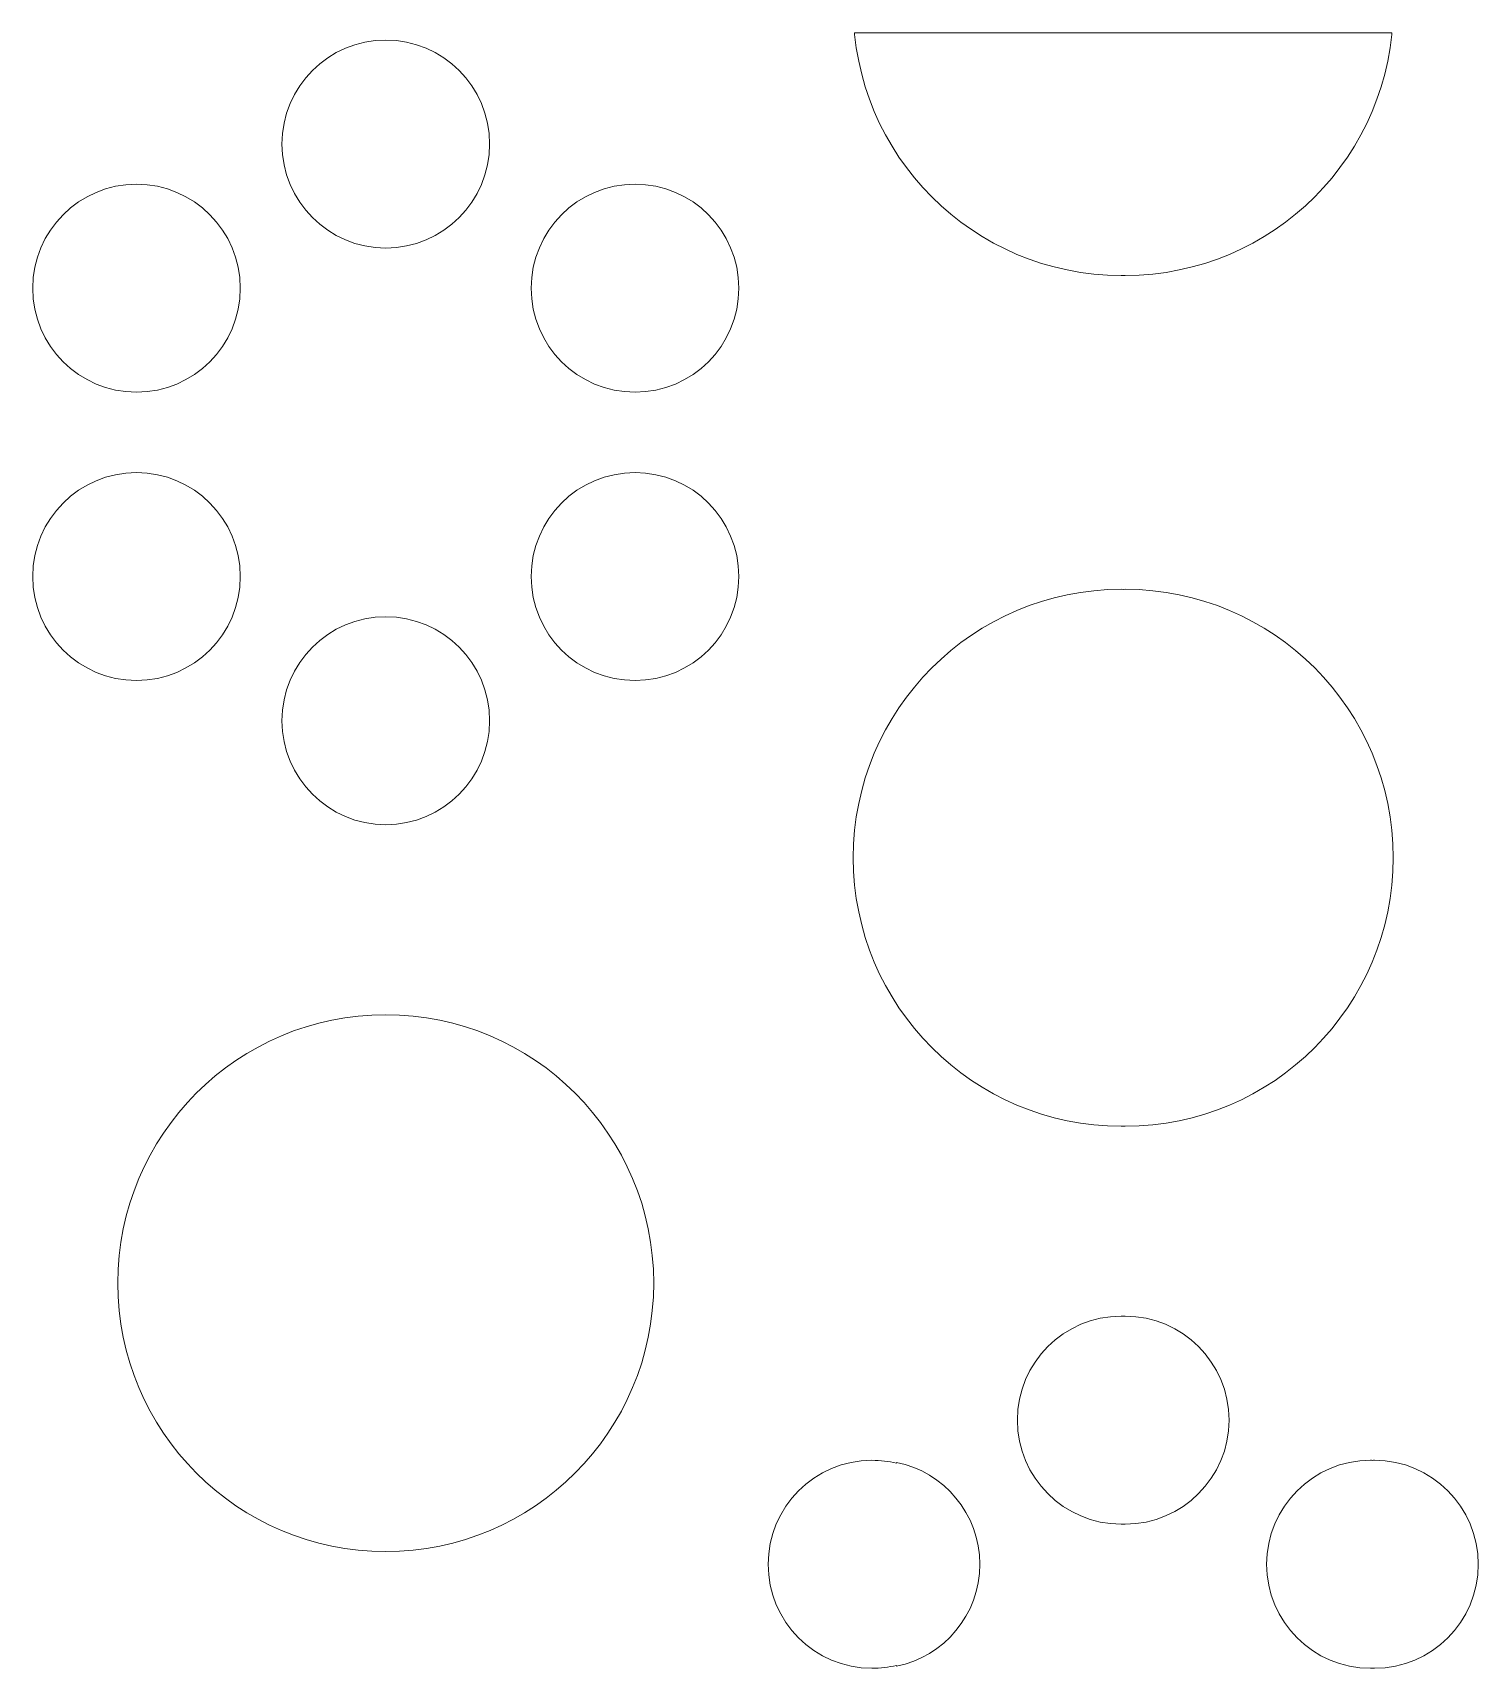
# Model space of a CAD drawing. Header units: millimetres. Extents: x -1200 to 1200, y -590 to 590.
# Drawn here: x -256.5 to -3.4, y 303.7 to 590 of the extents above; entities that cross this region are included whole.
import ezdxf

# ---------------------------------------------------------------- set-up
doc = ezdxf.new("R2010")
doc.units = ezdxf.units.MM
doc.header["$MEASUREMENT"] = 0
doc.layers.add('Layer 1', color=7, linetype='Continuous')

msp = doc.modelspace()

# ---------------------------------------------------------------- linework, layer by layer
at = {"layer": 'Layer 1', "color": 250, "lineweight": 20}
for points, knots in [([(-112.6389, 589.9734), (-112.6389, 589.9734), (-18.5465, 589.9734), (-18.5465, 589.9734), (-18.5465, 589.9734), (-18.5701, 589.6617), (-18.5701, 589.6617), (-18.5701, 589.6617), (-18.8666, 587.3118), (-18.8666, 587.3118), (-18.8666, 587.3118), (-19.2814, 584.9982), (-19.2814, 584.9982), (-19.2814, 584.9982), (-19.8047, 582.7281), (-19.8047, 582.7281), (-19.8047, 582.7281), (-20.4341, 580.5015), (-20.4341, 580.5015), (-20.4341, 580.5015), (-21.1746, 578.3232), (-21.1746, 578.3232), (-21.1746, 578.3232), (-22.0114, 576.1907), (-22.0114, 576.1907), (-22.0114, 576.1907), (-22.9518, 574.1113), (-22.9518, 574.1113), (-22.9518, 574.1113), (-23.9864, 572.0875), (-23.9864, 572.0875), (-23.9864, 572.0875), (-25.115, 570.1193), (-25.115, 570.1193), (-25.115, 570.1193), (-26.3353, 568.2139), (-26.3353, 568.2139), (-26.3353, 568.2139), (-27.6448, 566.3712), (-27.6448, 566.3712), (-27.6448, 566.3712), (-29.0387, 564.5961), (-29.0387, 564.5961), (-29.0387, 564.5961), (-30.5122, 562.8911), (-30.5122, 562.8911), (-30.5122, 562.8911), (-32.0678, 561.2561), (-32.0678, 561.2561), (-32.0678, 561.2561), (-33.6979, 559.6985), (-33.6979, 559.6985), (-33.6979, 559.6985), (-35.403, 558.2229), (-35.403, 558.2229), (-35.403, 558.2229), (-37.1756, 556.8271), (-37.1756, 556.8271), (-37.1756, 556.8271), (-39.0179, 555.5156), (-39.0179, 555.5156), (-39.0179, 555.5156), (-40.9207, 554.2936), (-40.9207, 554.2936), (-40.9207, 554.2936), (-42.8837, 553.1611), (-42.8837, 553.1611), (-42.8837, 553.1611), (-44.9045, 552.1226), (-44.9045, 552.1226), (-44.9045, 552.1226), (-46.9811, 551.1855), (-46.9811, 551.1855), (-46.9811, 551.1855), (-49.1105, 550.3426), (-49.1105, 550.3426), (-49.1105, 550.3426), (-51.2858, 549.606), (-51.2858, 549.606), (-51.2858, 549.606), (-53.5119, 548.9757), (-53.5119, 548.9757), (-53.5119, 548.9757), (-55.7762, 548.4493), (-55.7762, 548.4493), (-55.7762, 548.4493), (-58.089, 548.0364), (-58.089, 548.0364), (-58.089, 548.0364), (-60.4331, 547.737), (-60.4331, 547.737), (-60.4331, 547.737), (-62.8181, 547.5581), (-62.8181, 547.5581), (-62.8181, 547.5581), (-65.237, 547.4977), (-65.237, 547.4977), (-65.237, 547.4977), (-65.5925, 547.5066), (-65.5925, 547.5066), (-65.5925, 547.5066), (-65.9483, 547.4977), (-65.9483, 547.4977), (-65.9483, 547.4977), (-68.3673, 547.5581), (-68.3673, 547.5581), (-68.3673, 547.5581), (-70.7523, 547.737), (-70.7523, 547.737), (-70.7523, 547.737), (-73.0988, 548.0364), (-73.0988, 548.0364), (-73.0988, 548.0364), (-75.4067, 548.4493), (-75.4067, 548.4493), (-75.4067, 548.4493), (-77.676, 548.9757), (-77.676, 548.9757), (-77.676, 548.9757), (-79.8972, 549.606), (-79.8972, 549.606), (-79.8972, 549.606), (-82.0747, 550.3426), (-82.0747, 550.3426), (-82.0747, 550.3426), (-84.2042, 551.1855), (-84.2042, 551.1855), (-84.2042, 551.1855), (-86.2782, 552.1226), (-86.2782, 552.1226), (-86.2782, 552.1226), (-88.299, 553.1611), (-88.299, 553.1611), (-88.299, 553.1611), (-90.2645, 554.2936), (-90.2645, 554.2936), (-90.2645, 554.2936), (-92.1697, 555.5156), (-92.1697, 555.5156), (-92.1697, 555.5156), (-94.0073, 556.8271), (-94.0073, 556.8271), (-94.0073, 556.8271), (-95.7825, 558.2229), (-95.7825, 558.2229), (-95.7825, 558.2229), (-97.485, 559.6985), (-97.485, 559.6985), (-97.485, 559.6985), (-99.1152, 561.2561), (-99.1152, 561.2561), (-99.1152, 561.2561), (-100.6707, 562.8911), (-100.6707, 562.8911), (-100.6707, 562.8911), (-102.1467, 564.5961), (-102.1467, 564.5961), (-102.1467, 564.5961), (-103.538, 566.3712), (-103.538, 566.3712), (-103.538, 566.3712), (-104.8498, 568.2139), (-104.8498, 568.2139), (-104.8498, 568.2139), (-106.068, 570.1193), (-106.068, 570.1193), (-106.068, 570.1193), (-107.1989, 572.0875), (-107.1989, 572.0875), (-107.1989, 572.0875), (-108.2358, 574.1113), (-108.2358, 574.1113), (-108.2358, 574.1113), (-109.1716, 576.1907), (-109.1716, 576.1907), (-109.1716, 576.1907), (-110.0133, 578.3232), (-110.0133, 578.3232), (-110.0133, 578.3232), (-110.7488, 580.5015), (-110.7488, 580.5015), (-110.7488, 580.5015), (-111.3805, 582.7281), (-111.3805, 582.7281), (-111.3805, 582.7281), (-111.9039, 584.9982), (-111.9039, 584.9982), (-111.9039, 584.9982), (-112.3163, 587.3118), (-112.3163, 587.3118), (-112.3163, 587.3118), (-112.6153, 589.6617), (-112.6153, 589.6617), (-112.6153, 589.6617), (-112.6389, 589.9734), (-112.6389, 589.9734)], [0, 0, 0, 0, 0.01538462, 0.01538462, 0.01538462, 0.03076923, 0.03076923, 0.03076923, 0.04615385, 0.04615385, 0.04615385, 0.06153846, 0.06153846, 0.06153846, 0.07692308, 0.07692308, 0.07692308, 0.09230769, 0.09230769, 0.09230769, 0.10769231, 0.10769231, 0.10769231, 0.12307692, 0.12307692, 0.12307692, 0.13846154, 0.13846154, 0.13846154, 0.15384615, 0.15384615, 0.15384615, 0.16923077, 0.16923077, 0.16923077, 0.18461538, 0.18461538, 0.18461538, 0.2, 0.2, 0.2, 0.21538462, 0.21538462, 0.21538462, 0.23076923, 0.23076923, 0.23076923, 0.24615385, 0.24615385, 0.24615385, 0.26153846, 0.26153846, 0.26153846, 0.27692308, 0.27692308, 0.27692308, 0.29230769, 0.29230769, 0.29230769, 0.30769231, 0.30769231, 0.30769231, 0.32307692, 0.32307692, 0.32307692, 0.33846154, 0.33846154, 0.33846154, 0.35384615, 0.35384615, 0.35384615, 0.36923077, 0.36923077, 0.36923077, 0.38461538, 0.38461538, 0.38461538, 0.4, 0.4, 0.4, 0.41538462, 0.41538462, 0.41538462, 0.43076923, 0.43076923, 0.43076923, 0.44615385, 0.44615385, 0.44615385, 0.46153846, 0.46153846, 0.46153846, 0.47692308, 0.47692308, 0.47692308, 0.49230769, 0.49230769, 0.49230769, 0.50769231, 0.50769231, 0.50769231, 0.52307692, 0.52307692, 0.52307692, 0.53846154, 0.53846154, 0.53846154, 0.55384615, 0.55384615, 0.55384615, 0.56923077, 0.56923077, 0.56923077, 0.58461538, 0.58461538, 0.58461538, 0.6, 0.6, 0.6, 0.61538462, 0.61538462, 0.61538462, 0.63076923, 0.63076923, 0.63076923, 0.64615385, 0.64615385, 0.64615385, 0.66153846, 0.66153846, 0.66153846, 0.67692308, 0.67692308, 0.67692308, 0.69230769, 0.69230769, 0.69230769, 0.70769231, 0.70769231, 0.70769231, 0.72307692, 0.72307692, 0.72307692, 0.73846154, 0.73846154, 0.73846154, 0.75384615, 0.75384615, 0.75384615, 0.76923077, 0.76923077, 0.76923077, 0.78461538, 0.78461538, 0.78461538, 0.8, 0.8, 0.8, 0.81538462, 0.81538462, 0.81538462, 0.83076923, 0.83076923, 0.83076923, 0.84615385, 0.84615385, 0.84615385, 0.86153846, 0.86153846, 0.86153846, 0.87692308, 0.87692308, 0.87692308, 0.89230769, 0.89230769, 0.89230769, 0.90769231, 0.90769231, 0.90769231, 0.92307692, 0.92307692, 0.92307692, 0.93846154, 0.93846154, 0.93846154, 0.95384615, 0.95384615, 0.95384615, 0.96923077, 0.96923077, 0.96923077, 0.98461538, 0.98461538, 0.98461538, 1, 1, 1, 1]), ([(-212.8682, 570.4911), (-212.8682, 580.5401), (-204.7339, 588.6884), (-194.7017, 588.6884), (-184.6645, 588.6884), (-176.5255, 580.5401), (-176.5255, 570.4911), (-176.5255, 560.4447), (-184.6645, 552.2939), (-194.7017, 552.2939), (-204.7339, 552.2939), (-212.8682, 560.4447), (-212.8682, 570.4911)], [0, 0, 0, 0, 0.25, 0.25, 0.25, 0.5, 0.5, 0.5, 0.75, 0.75, 0.75, 1, 1, 1, 1]), ([(-256.5087, 545.2591), (-256.5087, 555.3104), (-248.3695, 563.4609), (-238.3374, 563.4609), (-228.3025, 563.4609), (-220.1658, 555.3104), (-220.1658, 545.2591), (-220.1658, 535.2125), (-228.3025, 527.0668), (-238.3374, 527.0668), (-248.3695, 527.0668), (-256.5087, 535.2125), (-256.5087, 545.2591)], [0, 0, 0, 0, 0.25, 0.25, 0.25, 0.5, 0.5, 0.5, 0.75, 0.75, 0.75, 1, 1, 1, 1]), ([(-169.2325, 545.2591), (-169.2325, 555.3104), (-161.0959, 563.4609), (-151.0613, 563.4609), (-141.0265, 563.4609), (-132.8922, 555.3104), (-132.8922, 545.2591), (-132.8922, 535.2125), (-141.0265, 527.0668), (-151.0613, 527.0668), (-161.0959, 527.0668), (-169.2325, 535.2125), (-169.2325, 545.2591)], [0, 0, 0, 0, 0.25, 0.25, 0.25, 0.5, 0.5, 0.5, 0.75, 0.75, 0.75, 1, 1, 1, 1]), ([(-256.5087, 494.802), (-256.5087, 504.8509), (-248.3695, 512.9991), (-238.3374, 512.9991), (-228.3025, 512.9991), (-220.1658, 504.8509), (-220.1658, 494.802), (-220.1658, 484.7555), (-228.3025, 476.6048), (-238.3374, 476.6048), (-248.3695, 476.6048), (-256.5087, 484.7555), (-256.5087, 494.802)], [0, 0, 0, 0, 0.25, 0.25, 0.25, 0.5, 0.5, 0.5, 0.75, 0.75, 0.75, 1, 1, 1, 1]), ([(-169.2325, 494.802), (-169.2325, 504.8509), (-161.0959, 512.9991), (-151.0613, 512.9991), (-141.0265, 512.9991), (-132.8922, 504.8509), (-132.8922, 494.802), (-132.8922, 484.7555), (-141.0265, 476.6048), (-151.0613, 476.6048), (-161.0959, 476.6048), (-169.2325, 484.7555), (-169.2325, 494.802)], [0, 0, 0, 0, 0.25, 0.25, 0.25, 0.5, 0.5, 0.5, 0.75, 0.75, 0.75, 1, 1, 1, 1]), ([(-112.8588, 445.5935), (-112.8588, 445.5935), (-112.7964, 448.0158), (-112.7964, 448.0158), (-112.7964, 448.0158), (-112.6153, 450.4018), (-112.6153, 450.4018), (-112.6153, 450.4018), (-112.3163, 452.7516), (-112.3163, 452.7516), (-112.3163, 452.7516), (-111.9039, 455.0652), (-111.9039, 455.0652), (-111.9039, 455.0652), (-111.3805, 457.3351), (-111.3805, 457.3351), (-111.3805, 457.3351), (-110.7488, 459.5595), (-110.7488, 459.5595), (-110.7488, 459.5595), (-110.0133, 461.7427), (-110.0133, 461.7427), (-110.0133, 461.7427), (-109.1716, 463.8729), (-109.1716, 463.8729), (-109.1716, 463.8729), (-108.2358, 465.9497), (-108.2358, 465.9497), (-108.2358, 465.9497), (-107.1989, 467.9783), (-107.1989, 467.9783), (-107.1989, 467.9783), (-106.068, 469.9441), (-106.068, 469.9441), (-106.068, 469.9441), (-104.8498, 471.8495), (-104.8498, 471.8495), (-104.8498, 471.8495), (-103.538, 473.6923), (-103.538, 473.6923), (-103.538, 473.6923), (-102.1467, 475.4698), (-102.1467, 475.4698), (-102.1467, 475.4698), (-100.6707, 477.1746), (-100.6707, 477.1746), (-100.6707, 477.1746), (-99.1152, 478.8097), (-99.1152, 478.8097), (-99.1152, 478.8097), (-97.485, 480.3625), (-97.485, 480.3625), (-97.485, 480.3625), (-95.7825, 481.8406), (-95.7825, 481.8406), (-95.7825, 481.8406), (-94.0073, 483.2388), (-94.0073, 483.2388), (-94.0073, 483.2388), (-92.1697, 484.5477), (-92.1697, 484.5477), (-92.1697, 484.5477), (-90.2645, 485.7722), (-90.2645, 485.7722), (-90.2645, 485.7722), (-88.299, 486.9023), (-88.299, 486.9023), (-88.299, 486.9023), (-86.2782, 487.9384), (-86.2782, 487.9384), (-86.2782, 487.9384), (-84.2042, 488.8803), (-84.2042, 488.8803), (-84.2042, 488.8803), (-82.0747, 489.7184), (-82.0747, 489.7184), (-82.0747, 489.7184), (-79.8972, 490.4573), (-79.8972, 490.4573), (-79.8972, 490.4573), (-77.676, 491.0901), (-77.676, 491.0901), (-77.676, 491.0901), (-75.4067, 491.6117), (-75.4067, 491.6117), (-75.4067, 491.6117), (-73.0988, 492.0271), (-73.0988, 492.0271), (-73.0988, 492.0271), (-70.7523, 492.3241), (-70.7523, 492.3241), (-70.7523, 492.3241), (-68.3673, 492.5077), (-68.3673, 492.5077), (-68.3673, 492.5077), (-65.9483, 492.5681), (-65.9483, 492.5681), (-65.9483, 492.5681), (-65.5925, 492.5592), (-65.5925, 492.5592), (-65.5925, 492.5592), (-65.237, 492.5681), (-65.237, 492.5681), (-65.237, 492.5681), (-62.8181, 492.5077), (-62.8181, 492.5077), (-62.8181, 492.5077), (-60.4331, 492.3241), (-60.4331, 492.3241), (-60.4331, 492.3241), (-58.089, 492.0271), (-58.089, 492.0271), (-58.089, 492.0271), (-55.7787, 491.6117), (-55.7787, 491.6117), (-55.7787, 491.6117), (-53.5119, 491.0901), (-53.5119, 491.0901), (-53.5119, 491.0901), (-51.2858, 490.4573), (-51.2858, 490.4573), (-51.2858, 490.4573), (-49.1105, 489.7184), (-49.1105, 489.7184), (-49.1105, 489.7184), (-46.9811, 488.8803), (-46.9811, 488.8803), (-46.9811, 488.8803), (-44.9045, 487.9384), (-44.9045, 487.9384), (-44.9045, 487.9384), (-42.8837, 486.9023), (-42.8837, 486.9023), (-42.8837, 486.9023), (-40.9207, 485.7722), (-40.9207, 485.7722), (-40.9207, 485.7722), (-39.0179, 484.5477), (-39.0179, 484.5477), (-39.0179, 484.5477), (-37.1756, 483.2388), (-37.1756, 483.2388), (-37.1756, 483.2388), (-35.403, 481.8406), (-35.403, 481.8406), (-35.403, 481.8406), (-33.6979, 480.3625), (-33.6979, 480.3625), (-33.6979, 480.3625), (-32.0678, 478.8097), (-32.0678, 478.8097), (-32.0678, 478.8097), (-30.5122, 477.1746), (-30.5122, 477.1746), (-30.5122, 477.1746), (-29.0387, 475.4698), (-29.0387, 475.4698), (-29.0387, 475.4698), (-27.6448, 473.6923), (-27.6448, 473.6923), (-27.6448, 473.6923), (-26.3353, 471.8495), (-26.3353, 471.8495), (-26.3353, 471.8495), (-25.115, 469.9416), (-25.115, 469.9416), (-25.115, 469.9416), (-23.9864, 467.9783), (-23.9864, 467.9783), (-23.9864, 467.9783), (-22.9518, 465.9546), (-22.9518, 465.9546), (-22.9518, 465.9546), (-22.0114, 463.8729), (-22.0114, 463.8729), (-22.0114, 463.8729), (-21.1746, 461.7427), (-21.1746, 461.7427), (-21.1746, 461.7427), (-20.4341, 459.5595), (-20.4341, 459.5595), (-20.4341, 459.5595), (-19.8047, 457.3351), (-19.8047, 457.3351), (-19.8047, 457.3351), (-19.2814, 455.0652), (-19.2814, 455.0652), (-19.2814, 455.0652), (-18.8666, 452.7516), (-18.8666, 452.7516), (-18.8666, 452.7516), (-18.5701, 450.4018), (-18.5701, 450.4018), (-18.5701, 450.4018), (-18.3891, 448.0158), (-18.3891, 448.0158), (-18.3891, 448.0158), (-18.3289, 445.5935), (-18.3289, 445.5935), (-18.3289, 445.5935), (-18.3891, 443.1664), (-18.3891, 443.1664), (-18.3891, 443.1664), (-18.5701, 440.7828), (-18.5701, 440.7828), (-18.5701, 440.7828), (-18.8666, 438.4305), (-18.8666, 438.4305), (-18.8666, 438.4305), (-19.2814, 436.1168), (-19.2814, 436.1168), (-19.2814, 436.1168), (-19.8047, 433.8491), (-19.8047, 433.8491), (-19.8047, 433.8491), (-20.4341, 431.6224), (-20.4341, 431.6224), (-20.4341, 431.6224), (-21.1746, 429.4443), (-21.1746, 429.4443), (-21.1746, 429.4443), (-22.0114, 427.3117), (-22.0114, 427.3117), (-22.0114, 427.3117), (-22.9518, 425.2324), (-22.9518, 425.2324), (-22.9518, 425.2324), (-23.9864, 423.2062), (-23.9864, 423.2062), (-23.9864, 423.2062), (-25.115, 421.2404), (-25.115, 421.2404), (-25.115, 421.2404), (-26.3353, 419.3324), (-26.3353, 419.3324), (-26.3353, 419.3324), (-27.6448, 417.4898), (-27.6448, 417.4898), (-27.6448, 417.4898), (-29.0387, 415.7171), (-29.0387, 415.7171), (-29.0387, 415.7171), (-30.5122, 414.0122), (-30.5122, 414.0122), (-30.5122, 414.0122), (-32.0678, 412.3748), (-32.0678, 412.3748), (-32.0678, 412.3748), (-33.6979, 410.8197), (-33.6979, 410.8197), (-33.6979, 410.8197), (-35.403, 409.3439), (-35.403, 409.3439), (-35.403, 409.3439), (-37.1756, 407.9457), (-37.1756, 407.9457), (-37.1756, 407.9457), (-39.0179, 406.6368), (-39.0179, 406.6368), (-39.0179, 406.6368), (-40.9207, 405.4148), (-40.9207, 405.4148), (-40.9207, 405.4148), (-42.8837, 404.2844), (-42.8837, 404.2844), (-42.8837, 404.2844), (-44.9045, 403.2435), (-44.9045, 403.2435), (-44.9045, 403.2435), (-46.9811, 402.3066), (-46.9811, 402.3066), (-46.9811, 402.3066), (-49.1105, 401.4638), (-49.1105, 401.4638), (-49.1105, 401.4638), (-51.2858, 400.7246), (-51.2858, 400.7246), (-51.2858, 400.7246), (-53.5119, 400.0943), (-53.5119, 400.0943), (-53.5119, 400.0943), (-55.7762, 399.5704), (-55.7762, 399.5704), (-55.7762, 399.5704), (-58.089, 399.1573), (-58.089, 399.1573), (-58.089, 399.1573), (-60.4331, 398.8581), (-60.4331, 398.8581), (-60.4331, 398.8581), (-62.8181, 398.6766), (-62.8181, 398.6766), (-62.8181, 398.6766), (-65.237, 398.6163), (-65.237, 398.6163), (-65.237, 398.6163), (-65.5925, 398.6253), (-65.5925, 398.6253), (-65.5925, 398.6253), (-65.9483, 398.6163), (-65.9483, 398.6163), (-65.9483, 398.6163), (-68.3673, 398.6766), (-68.3673, 398.6766), (-68.3673, 398.6766), (-70.7523, 398.8581), (-70.7523, 398.8581), (-70.7523, 398.8581), (-73.0988, 399.1573), (-73.0988, 399.1573), (-73.0988, 399.1573), (-75.4067, 399.5704), (-75.4067, 399.5704), (-75.4067, 399.5704), (-77.676, 400.0943), (-77.676, 400.0943), (-77.676, 400.0943), (-79.8972, 400.7246), (-79.8972, 400.7246), (-79.8972, 400.7246), (-82.0747, 401.4638), (-82.0747, 401.4638), (-82.0747, 401.4638), (-84.2042, 402.3066), (-84.2042, 402.3066), (-84.2042, 402.3066), (-86.2782, 403.2435), (-86.2782, 403.2435), (-86.2782, 403.2435), (-88.299, 404.2844), (-88.299, 404.2844), (-88.299, 404.2844), (-90.2645, 405.4148), (-90.2645, 405.4148), (-90.2645, 405.4148), (-92.1697, 406.6368), (-92.1697, 406.6368), (-92.1697, 406.6368), (-94.0073, 407.9457), (-94.0073, 407.9457), (-94.0073, 407.9457), (-95.7825, 409.3439), (-95.7825, 409.3439), (-95.7825, 409.3439), (-97.485, 410.8197), (-97.485, 410.8197), (-97.485, 410.8197), (-99.1152, 412.3748), (-99.1152, 412.3748), (-99.1152, 412.3748), (-100.6707, 414.0122), (-100.6707, 414.0122), (-100.6707, 414.0122), (-102.1467, 415.7171), (-102.1467, 415.7171), (-102.1467, 415.7171), (-103.538, 417.4898), (-103.538, 417.4898), (-103.538, 417.4898), (-104.8498, 419.3324), (-104.8498, 419.3324), (-104.8498, 419.3324), (-106.068, 421.2404), (-106.068, 421.2404), (-106.068, 421.2404), (-107.1989, 423.2062), (-107.1989, 423.2062), (-107.1989, 423.2062), (-108.2358, 425.2324), (-108.2358, 425.2324), (-108.2358, 425.2324), (-109.1716, 427.3117), (-109.1716, 427.3117), (-109.1716, 427.3117), (-110.0133, 429.4443), (-110.0133, 429.4443), (-110.0133, 429.4443), (-110.7488, 431.6224), (-110.7488, 431.6224), (-110.7488, 431.6224), (-111.3805, 433.8491), (-111.3805, 433.8491), (-111.3805, 433.8491), (-111.9039, 436.1168), (-111.9039, 436.1168), (-111.9039, 436.1168), (-112.3163, 438.4305), (-112.3163, 438.4305), (-112.3163, 438.4305), (-112.6153, 440.7828), (-112.6153, 440.7828), (-112.6153, 440.7828), (-112.7964, 443.1664), (-112.7964, 443.1664), (-112.7964, 443.1664), (-112.8588, 445.5935), (-112.8588, 445.5935)], [0, 0, 0, 0, 0.00757576, 0.00757576, 0.00757576, 0.01515152, 0.01515152, 0.01515152, 0.02272727, 0.02272727, 0.02272727, 0.03030303, 0.03030303, 0.03030303, 0.03787879, 0.03787879, 0.03787879, 0.04545455, 0.04545455, 0.04545455, 0.0530303, 0.0530303, 0.0530303, 0.06060606, 0.06060606, 0.06060606, 0.06818182, 0.06818182, 0.06818182, 0.07575758, 0.07575758, 0.07575758, 0.08333333, 0.08333333, 0.08333333, 0.09090909, 0.09090909, 0.09090909, 0.09848485, 0.09848485, 0.09848485, 0.10606061, 0.10606061, 0.10606061, 0.11363636, 0.11363636, 0.11363636, 0.12121212, 0.12121212, 0.12121212, 0.12878788, 0.12878788, 0.12878788, 0.13636364, 0.13636364, 0.13636364, 0.14393939, 0.14393939, 0.14393939, 0.15151515, 0.15151515, 0.15151515, 0.15909091, 0.15909091, 0.15909091, 0.16666667, 0.16666667, 0.16666667, 0.17424242, 0.17424242, 0.17424242, 0.18181818, 0.18181818, 0.18181818, 0.18939394, 0.18939394, 0.18939394, 0.1969697, 0.1969697, 0.1969697, 0.20454545, 0.20454545, 0.20454545, 0.21212121, 0.21212121, 0.21212121, 0.21969697, 0.21969697, 0.21969697, 0.22727273, 0.22727273, 0.22727273, 0.23484848, 0.23484848, 0.23484848, 0.24242424, 0.24242424, 0.24242424, 0.25, 0.25, 0.25, 0.25757576, 0.25757576, 0.25757576, 0.26515152, 0.26515152, 0.26515152, 0.27272727, 0.27272727, 0.27272727, 0.28030303, 0.28030303, 0.28030303, 0.28787879, 0.28787879, 0.28787879, 0.29545455, 0.29545455, 0.29545455, 0.3030303, 0.3030303, 0.3030303, 0.31060606, 0.31060606, 0.31060606, 0.31818182, 0.31818182, 0.31818182, 0.32575758, 0.32575758, 0.32575758, 0.33333333, 0.33333333, 0.33333333, 0.34090909, 0.34090909, 0.34090909, 0.34848485, 0.34848485, 0.34848485, 0.35606061, 0.35606061, 0.35606061, 0.36363636, 0.36363636, 0.36363636, 0.37121212, 0.37121212, 0.37121212, 0.37878788, 0.37878788, 0.37878788, 0.38636364, 0.38636364, 0.38636364, 0.39393939, 0.39393939, 0.39393939, 0.40151515, 0.40151515, 0.40151515, 0.40909091, 0.40909091, 0.40909091, 0.41666667, 0.41666667, 0.41666667, 0.42424242, 0.42424242, 0.42424242, 0.43181818, 0.43181818, 0.43181818, 0.43939394, 0.43939394, 0.43939394, 0.4469697, 0.4469697, 0.4469697, 0.45454545, 0.45454545, 0.45454545, 0.46212121, 0.46212121, 0.46212121, 0.46969697, 0.46969697, 0.46969697, 0.47727273, 0.47727273, 0.47727273, 0.48484848, 0.48484848, 0.48484848, 0.49242424, 0.49242424, 0.49242424, 0.5, 0.5, 0.5, 0.50757576, 0.50757576, 0.50757576, 0.51515152, 0.51515152, 0.51515152, 0.52272727, 0.52272727, 0.52272727, 0.53030303, 0.53030303, 0.53030303, 0.53787879, 0.53787879, 0.53787879, 0.54545455, 0.54545455, 0.54545455, 0.5530303, 0.5530303, 0.5530303, 0.56060606, 0.56060606, 0.56060606, 0.56818182, 0.56818182, 0.56818182, 0.57575758, 0.57575758, 0.57575758, 0.58333333, 0.58333333, 0.58333333, 0.59090909, 0.59090909, 0.59090909, 0.59848485, 0.59848485, 0.59848485, 0.60606061, 0.60606061, 0.60606061, 0.61363636, 0.61363636, 0.61363636, 0.62121212, 0.62121212, 0.62121212, 0.62878788, 0.62878788, 0.62878788, 0.63636364, 0.63636364, 0.63636364, 0.64393939, 0.64393939, 0.64393939, 0.65151515, 0.65151515, 0.65151515, 0.65909091, 0.65909091, 0.65909091, 0.66666667, 0.66666667, 0.66666667, 0.67424242, 0.67424242, 0.67424242, 0.68181818, 0.68181818, 0.68181818, 0.68939394, 0.68939394, 0.68939394, 0.6969697, 0.6969697, 0.6969697, 0.70454545, 0.70454545, 0.70454545, 0.71212121, 0.71212121, 0.71212121, 0.71969697, 0.71969697, 0.71969697, 0.72727273, 0.72727273, 0.72727273, 0.73484848, 0.73484848, 0.73484848, 0.74242424, 0.74242424, 0.74242424, 0.75, 0.75, 0.75, 0.75757576, 0.75757576, 0.75757576, 0.76515152, 0.76515152, 0.76515152, 0.77272727, 0.77272727, 0.77272727, 0.78030303, 0.78030303, 0.78030303, 0.78787879, 0.78787879, 0.78787879, 0.79545455, 0.79545455, 0.79545455, 0.8030303, 0.8030303, 0.8030303, 0.81060606, 0.81060606, 0.81060606, 0.81818182, 0.81818182, 0.81818182, 0.82575758, 0.82575758, 0.82575758, 0.83333333, 0.83333333, 0.83333333, 0.84090909, 0.84090909, 0.84090909, 0.84848485, 0.84848485, 0.84848485, 0.85606061, 0.85606061, 0.85606061, 0.86363636, 0.86363636, 0.86363636, 0.87121212, 0.87121212, 0.87121212, 0.87878788, 0.87878788, 0.87878788, 0.88636364, 0.88636364, 0.88636364, 0.89393939, 0.89393939, 0.89393939, 0.90151515, 0.90151515, 0.90151515, 0.90909091, 0.90909091, 0.90909091, 0.91666667, 0.91666667, 0.91666667, 0.92424242, 0.92424242, 0.92424242, 0.93181818, 0.93181818, 0.93181818, 0.93939394, 0.93939394, 0.93939394, 0.9469697, 0.9469697, 0.9469697, 0.95454545, 0.95454545, 0.95454545, 0.96212121, 0.96212121, 0.96212121, 0.96969697, 0.96969697, 0.96969697, 0.97727273, 0.97727273, 0.97727273, 0.98484848, 0.98484848, 0.98484848, 0.99242424, 0.99242424, 0.99242424, 1, 1, 1, 1]), ([(-212.8682, 469.5723), (-212.8682, 479.6187), (-204.7339, 487.7694), (-194.7017, 487.7694), (-184.6645, 487.7694), (-176.5255, 479.6187), (-176.5255, 469.5723), (-176.5255, 459.5233), (-184.6645, 451.3751), (-194.7017, 451.3751), (-204.7339, 451.3751), (-212.8682, 459.5233), (-212.8682, 469.5723)], [0, 0, 0, 0, 0.25, 0.25, 0.25, 0.5, 0.5, 0.5, 0.75, 0.75, 0.75, 1, 1, 1, 1]), ([(-241.6096, 371.1503), (-241.6096, 371.1503), (-241.5495, 373.5726), (-241.5495, 373.5726), (-241.5495, 373.5726), (-241.3661, 375.9611), (-241.3661, 375.9611), (-241.3661, 375.9611), (-241.0672, 378.3133), (-241.0672, 378.3133), (-241.0672, 378.3133), (-240.6548, 380.6269), (-240.6548, 380.6269), (-240.6548, 380.6269), (-240.1316, 382.8971), (-240.1316, 382.8971), (-240.1316, 382.8971), (-239.502, 385.1213), (-239.502, 385.1213), (-239.502, 385.1213), (-238.7641, 387.3045), (-238.7641, 387.3045), (-238.7641, 387.3045), (-237.9272, 389.4321), (-237.9272, 389.4321), (-237.9272, 389.4321), (-236.9868, 391.5113), (-236.9868, 391.5113), (-236.9868, 391.5113), (-235.9497, 393.5377), (-235.9497, 393.5377), (-235.9497, 393.5377), (-234.8236, 395.5035), (-234.8236, 395.5035), (-234.8236, 395.5035), (-233.5984, 397.4113), (-233.5984, 397.4113), (-233.5984, 397.4113), (-232.2914, 399.2541), (-232.2914, 399.2541), (-232.2914, 399.2541), (-230.8975, 401.0266), (-230.8975, 401.0266), (-230.8975, 401.0266), (-229.4216, 402.7364), (-229.4216, 402.7364), (-229.4216, 402.7364), (-227.8684, 404.369), (-227.8684, 404.369), (-227.8684, 404.369), (-226.2381, 405.9242), (-226.2381, 405.9242), (-226.2381, 405.9242), (-224.5355, 407.4024), (-224.5355, 407.4024), (-224.5355, 407.4024), (-222.7607, 408.7981), (-222.7607, 408.7981), (-222.7607, 408.7981), (-220.9182, 410.1072), (-220.9182, 410.1072), (-220.9182, 410.1072), (-219.0179, 411.3291), (-219.0179, 411.3291), (-219.0179, 411.3291), (-217.0525, 412.4641), (-217.0525, 412.4641), (-217.0525, 412.4641), (-215.0292, 413.4978), (-215.0292, 413.4978), (-215.0292, 413.4978), (-212.9527, 414.4372), (-212.9527, 414.4372), (-212.9527, 414.4372), (-210.8281, 415.2776), (-210.8281, 415.2776), (-210.8281, 415.2776), (-208.648, 416.0192), (-208.648, 416.0192), (-208.648, 416.0192), (-206.4269, 416.6494), (-206.4269, 416.6494), (-206.4269, 416.6494), (-204.16, 417.1735), (-204.16, 417.1735), (-204.16, 417.1735), (-201.8496, 417.5864), (-201.8496, 417.5864), (-201.8496, 417.5864), (-199.5031, 417.886), (-199.5031, 417.886), (-199.5031, 417.886), (-197.1205, 418.067), (-197.1205, 418.067), (-197.1205, 418.067), (-194.7017, 418.1274), (-194.7017, 418.1274), (-194.7017, 418.1274), (-192.2803, 418.067), (-192.2803, 418.067), (-192.2803, 418.067), (-189.8952, 417.886), (-189.8952, 417.886), (-189.8952, 417.886), (-187.5489, 417.5864), (-187.5489, 417.5864), (-187.5489, 417.5864), (-185.2384, 417.1735), (-185.2384, 417.1735), (-185.2384, 417.1735), (-182.9715, 416.6494), (-182.9715, 416.6494), (-182.9715, 416.6494), (-180.7481, 416.0192), (-180.7481, 416.0192), (-180.7481, 416.0192), (-178.5704, 415.2776), (-178.5704, 415.2776), (-178.5704, 415.2776), (-176.4457, 414.4372), (-176.4457, 414.4372), (-176.4457, 414.4372), (-174.3694, 413.4978), (-174.3694, 413.4978), (-174.3694, 413.4978), (-172.346, 412.4641), (-172.346, 412.4641), (-172.346, 412.4641), (-170.383, 411.3291), (-170.383, 411.3291), (-170.383, 411.3291), (-168.4778, 410.1072), (-168.4778, 410.1072), (-168.4778, 410.1072), (-166.6377, 408.7981), (-166.6377, 408.7981), (-166.6377, 408.7981), (-164.8629, 407.4024), (-164.8629, 407.4024), (-164.8629, 407.4024), (-163.1601, 405.9242), (-163.1601, 405.9242), (-163.1601, 405.9242), (-161.5299, 404.369), (-161.5299, 404.369), (-161.5299, 404.369), (-159.9769, 402.7364), (-159.9769, 402.7364), (-159.9769, 402.7364), (-158.4986, 401.0266), (-158.4986, 401.0266), (-158.4986, 401.0266), (-157.1047, 399.2541), (-157.1047, 399.2541), (-157.1047, 399.2541), (-155.7999, 397.4113), (-155.7999, 397.4113), (-155.7999, 397.4113), (-154.5773, 395.5035), (-154.5773, 395.5035), (-154.5773, 395.5035), (-153.4462, 393.5377), (-153.4462, 393.5377), (-153.4462, 393.5377), (-152.4116, 391.5113), (-152.4116, 391.5113), (-152.4116, 391.5113), (-151.476, 389.4321), (-151.476, 389.4321), (-151.476, 389.4321), (-150.6343, 387.3045), (-150.6343, 387.3045), (-150.6343, 387.3045), (-149.8963, 385.1213), (-149.8963, 385.1213), (-149.8963, 385.1213), (-149.267, 382.8971), (-149.267, 382.8971), (-149.267, 382.8971), (-148.7435, 380.6269), (-148.7435, 380.6269), (-148.7435, 380.6269), (-148.3313, 378.3133), (-148.3313, 378.3133), (-148.3313, 378.3133), (-148.0323, 375.9611), (-148.0323, 375.9611), (-148.0323, 375.9611), (-147.8489, 373.5726), (-147.8489, 373.5726), (-147.8489, 373.5726), (-147.7909, 371.1503), (-147.7909, 371.1503), (-147.7909, 371.1503), (-147.8489, 368.7282), (-147.8489, 368.7282), (-147.8489, 368.7282), (-148.0323, 366.3419), (-148.0323, 366.3419), (-148.0323, 366.3419), (-148.3313, 363.9923), (-148.3313, 363.9923), (-148.3313, 363.9923), (-148.7435, 361.6786), (-148.7435, 361.6786), (-148.7435, 361.6786), (-149.267, 359.4086), (-149.267, 359.4086), (-149.267, 359.4086), (-149.8963, 357.1842), (-149.8963, 357.1842), (-149.8963, 357.1842), (-150.6343, 355.0011), (-150.6343, 355.0011), (-150.6343, 355.0011), (-151.476, 352.8734), (-151.476, 352.8734), (-151.476, 352.8734), (-152.4116, 350.7893), (-152.4116, 350.7893), (-152.4116, 350.7893), (-153.4462, 348.7654), (-153.4462, 348.7654), (-153.4462, 348.7654), (-154.5773, 346.7997), (-154.5773, 346.7997), (-154.5773, 346.7997), (-155.7999, 344.8943), (-155.7999, 344.8943), (-155.7999, 344.8943), (-157.1047, 343.0515), (-157.1047, 343.0515), (-157.1047, 343.0515), (-158.4986, 341.2741), (-158.4986, 341.2741), (-158.4986, 341.2741), (-159.9769, 339.569), (-159.9769, 339.569), (-159.9769, 339.569), (-161.5299, 337.9364), (-161.5299, 337.9364), (-161.5299, 337.9364), (-163.1601, 336.3813), (-163.1601, 336.3813), (-163.1601, 336.3813), (-164.8629, 334.9034), (-164.8629, 334.9034), (-164.8629, 334.9034), (-166.6377, 333.505), (-166.6377, 333.505), (-166.6377, 333.505), (-168.4778, 332.1961), (-168.4778, 332.1961), (-168.4778, 332.1961), (-170.383, 330.9717), (-170.383, 330.9717), (-170.383, 330.9717), (-172.3436, 329.8414), (-172.3436, 329.8414), (-172.3436, 329.8414), (-174.3694, 328.8054), (-174.3694, 328.8054), (-174.3694, 328.8054), (-176.4457, 327.8635), (-176.4457, 327.8635), (-176.4457, 327.8635), (-178.5704, 327.0255), (-178.5704, 327.0255), (-178.5704, 327.0255), (-180.7481, 326.2866), (-180.7481, 326.2866), (-180.7481, 326.2866), (-182.9715, 325.6538), (-182.9715, 325.6538), (-182.9715, 325.6538), (-185.2384, 325.1322), (-185.2384, 325.1322), (-185.2384, 325.1322), (-187.5489, 324.7191), (-187.5489, 324.7191), (-187.5489, 324.7191), (-189.8952, 324.4198), (-189.8952, 324.4198), (-189.8952, 324.4198), (-192.2803, 324.2361), (-192.2803, 324.2361), (-192.2803, 324.2361), (-194.7017, 324.1757), (-194.7017, 324.1757), (-194.7017, 324.1757), (-197.1205, 324.2361), (-197.1205, 324.2361), (-197.1205, 324.2361), (-199.5031, 324.4198), (-199.5031, 324.4198), (-199.5031, 324.4198), (-201.8496, 324.7191), (-201.8496, 324.7191), (-201.8496, 324.7191), (-204.16, 325.1322), (-204.16, 325.1322), (-204.16, 325.1322), (-206.4269, 325.6538), (-206.4269, 325.6538), (-206.4269, 325.6538), (-208.648, 326.2866), (-208.648, 326.2866), (-208.648, 326.2866), (-210.8281, 327.0255), (-210.8281, 327.0255), (-210.8281, 327.0255), (-212.9527, 327.8635), (-212.9527, 327.8635), (-212.9527, 327.8635), (-215.0292, 328.8054), (-215.0292, 328.8054), (-215.0292, 328.8054), (-217.0525, 329.8414), (-217.0525, 329.8414), (-217.0525, 329.8414), (-219.0179, 330.9717), (-219.0179, 330.9717), (-219.0179, 330.9717), (-220.9182, 332.1961), (-220.9182, 332.1961), (-220.9182, 332.1961), (-222.7607, 333.505), (-222.7607, 333.505), (-222.7607, 333.505), (-224.5355, 334.9034), (-224.5355, 334.9034), (-224.5355, 334.9034), (-226.2381, 336.3813), (-226.2381, 336.3813), (-226.2381, 336.3813), (-227.8684, 337.9364), (-227.8684, 337.9364), (-227.8684, 337.9364), (-229.4216, 339.569), (-229.4216, 339.569), (-229.4216, 339.569), (-230.8975, 341.2741), (-230.8975, 341.2741), (-230.8975, 341.2741), (-232.2914, 343.0515), (-232.2914, 343.0515), (-232.2914, 343.0515), (-233.5984, 344.8943), (-233.5984, 344.8943), (-233.5984, 344.8943), (-234.8236, 346.7997), (-234.8236, 346.7997), (-234.8236, 346.7997), (-235.9497, 348.7654), (-235.9497, 348.7654), (-235.9497, 348.7654), (-236.9868, 350.7893), (-236.9868, 350.7893), (-236.9868, 350.7893), (-237.9272, 352.8734), (-237.9272, 352.8734), (-237.9272, 352.8734), (-238.7641, 355.0011), (-238.7641, 355.0011), (-238.7641, 355.0011), (-239.502, 357.1794), (-239.502, 357.1794), (-239.502, 357.1794), (-240.1316, 359.4086), (-240.1316, 359.4086), (-240.1316, 359.4086), (-240.6548, 361.6786), (-240.6548, 361.6786), (-240.6548, 361.6786), (-241.0672, 363.9923), (-241.0672, 363.9923), (-241.0672, 363.9923), (-241.3661, 366.3419), (-241.3661, 366.3419), (-241.3661, 366.3419), (-241.5495, 368.7282), (-241.5495, 368.7282), (-241.5495, 368.7282), (-241.6096, 371.1503), (-241.6096, 371.1503)], [0, 0, 0, 0, 0.0078125, 0.0078125, 0.0078125, 0.015625, 0.015625, 0.015625, 0.0234375, 0.0234375, 0.0234375, 0.03125, 0.03125, 0.03125, 0.0390625, 0.0390625, 0.0390625, 0.046875, 0.046875, 0.046875, 0.0546875, 0.0546875, 0.0546875, 0.0625, 0.0625, 0.0625, 0.0703125, 0.0703125, 0.0703125, 0.078125, 0.078125, 0.078125, 0.0859375, 0.0859375, 0.0859375, 0.09375, 0.09375, 0.09375, 0.1015625, 0.1015625, 0.1015625, 0.109375, 0.109375, 0.109375, 0.1171875, 0.1171875, 0.1171875, 0.125, 0.125, 0.125, 0.1328125, 0.1328125, 0.1328125, 0.140625, 0.140625, 0.140625, 0.1484375, 0.1484375, 0.1484375, 0.15625, 0.15625, 0.15625, 0.1640625, 0.1640625, 0.1640625, 0.171875, 0.171875, 0.171875, 0.1796875, 0.1796875, 0.1796875, 0.1875, 0.1875, 0.1875, 0.1953125, 0.1953125, 0.1953125, 0.203125, 0.203125, 0.203125, 0.2109375, 0.2109375, 0.2109375, 0.21875, 0.21875, 0.21875, 0.2265625, 0.2265625, 0.2265625, 0.234375, 0.234375, 0.234375, 0.2421875, 0.2421875, 0.2421875, 0.25, 0.25, 0.25, 0.2578125, 0.2578125, 0.2578125, 0.265625, 0.265625, 0.265625, 0.2734375, 0.2734375, 0.2734375, 0.28125, 0.28125, 0.28125, 0.2890625, 0.2890625, 0.2890625, 0.296875, 0.296875, 0.296875, 0.3046875, 0.3046875, 0.3046875, 0.3125, 0.3125, 0.3125, 0.3203125, 0.3203125, 0.3203125, 0.328125, 0.328125, 0.328125, 0.3359375, 0.3359375, 0.3359375, 0.34375, 0.34375, 0.34375, 0.3515625, 0.3515625, 0.3515625, 0.359375, 0.359375, 0.359375, 0.3671875, 0.3671875, 0.3671875, 0.375, 0.375, 0.375, 0.3828125, 0.3828125, 0.3828125, 0.390625, 0.390625, 0.390625, 0.3984375, 0.3984375, 0.3984375, 0.40625, 0.40625, 0.40625, 0.4140625, 0.4140625, 0.4140625, 0.421875, 0.421875, 0.421875, 0.4296875, 0.4296875, 0.4296875, 0.4375, 0.4375, 0.4375, 0.4453125, 0.4453125, 0.4453125, 0.453125, 0.453125, 0.453125, 0.4609375, 0.4609375, 0.4609375, 0.46875, 0.46875, 0.46875, 0.4765625, 0.4765625, 0.4765625, 0.484375, 0.484375, 0.484375, 0.4921875, 0.4921875, 0.4921875, 0.5, 0.5, 0.5, 0.5078125, 0.5078125, 0.5078125, 0.515625, 0.515625, 0.515625, 0.5234375, 0.5234375, 0.5234375, 0.53125, 0.53125, 0.53125, 0.5390625, 0.5390625, 0.5390625, 0.546875, 0.546875, 0.546875, 0.5546875, 0.5546875, 0.5546875, 0.5625, 0.5625, 0.5625, 0.5703125, 0.5703125, 0.5703125, 0.578125, 0.578125, 0.578125, 0.5859375, 0.5859375, 0.5859375, 0.59375, 0.59375, 0.59375, 0.6015625, 0.6015625, 0.6015625, 0.609375, 0.609375, 0.609375, 0.6171875, 0.6171875, 0.6171875, 0.625, 0.625, 0.625, 0.6328125, 0.6328125, 0.6328125, 0.640625, 0.640625, 0.640625, 0.6484375, 0.6484375, 0.6484375, 0.65625, 0.65625, 0.65625, 0.6640625, 0.6640625, 0.6640625, 0.671875, 0.671875, 0.671875, 0.6796875, 0.6796875, 0.6796875, 0.6875, 0.6875, 0.6875, 0.6953125, 0.6953125, 0.6953125, 0.703125, 0.703125, 0.703125, 0.7109375, 0.7109375, 0.7109375, 0.71875, 0.71875, 0.71875, 0.7265625, 0.7265625, 0.7265625, 0.734375, 0.734375, 0.734375, 0.7421875, 0.7421875, 0.7421875, 0.75, 0.75, 0.75, 0.7578125, 0.7578125, 0.7578125, 0.765625, 0.765625, 0.765625, 0.7734375, 0.7734375, 0.7734375, 0.78125, 0.78125, 0.78125, 0.7890625, 0.7890625, 0.7890625, 0.796875, 0.796875, 0.796875, 0.8046875, 0.8046875, 0.8046875, 0.8125, 0.8125, 0.8125, 0.8203125, 0.8203125, 0.8203125, 0.828125, 0.828125, 0.828125, 0.8359375, 0.8359375, 0.8359375, 0.84375, 0.84375, 0.84375, 0.8515625, 0.8515625, 0.8515625, 0.859375, 0.859375, 0.859375, 0.8671875, 0.8671875, 0.8671875, 0.875, 0.875, 0.875, 0.8828125, 0.8828125, 0.8828125, 0.890625, 0.890625, 0.890625, 0.8984375, 0.8984375, 0.8984375, 0.90625, 0.90625, 0.90625, 0.9140625, 0.9140625, 0.9140625, 0.921875, 0.921875, 0.921875, 0.9296875, 0.9296875, 0.9296875, 0.9375, 0.9375, 0.9375, 0.9453125, 0.9453125, 0.9453125, 0.953125, 0.953125, 0.953125, 0.9609375, 0.9609375, 0.9609375, 0.96875, 0.96875, 0.96875, 0.9765625, 0.9765625, 0.9765625, 0.984375, 0.984375, 0.984375, 0.9921875, 0.9921875, 0.9921875, 1, 1, 1, 1]), ([(-84.1198, 347.1715), (-84.1198, 357.2205), (-75.9806, 365.3687), (-65.9483, 365.3687), (-65.8297, 365.3687), (-65.7109, 365.3675), (-65.5926, 365.3653), (-65.4743, 365.3675), (-65.356, 365.3687), (-65.237, 365.3687), (-55.2048, 365.3687), (-47.0655, 357.2205), (-47.0655, 347.1715), (-47.0655, 337.1252), (-55.2048, 328.9745), (-65.237, 328.9745), (-65.356, 328.9745), (-65.4743, 328.9755), (-65.5926, 328.9778), (-65.7109, 328.9755), (-65.8297, 328.9745), (-65.9483, 328.9745), (-75.9806, 328.9745), (-84.1198, 337.1252), (-84.1198, 347.1715)], [0, 0, 0, 0, 0.125, 0.125, 0.125, 0.25, 0.25, 0.25, 0.375, 0.375, 0.375, 0.5, 0.5, 0.5, 0.625, 0.625, 0.625, 0.75, 0.75, 0.75, 0.875, 0.875, 0.875, 1, 1, 1, 1]), ([(-127.7553, 321.9419), (-127.7553, 331.9884), (-119.6185, 340.1391), (-109.5864, 340.1391), (-108.105, 340.1391), (-106.665, 339.9613), (-105.2865, 339.6262), (-105.2865, 339.6262), (-105.2865, 339.7817), (-105.2865, 339.7817), (-96.9688, 338.1153), (-90.7035, 330.7591), (-90.7035, 321.9419), (-90.7035, 313.1246), (-96.9688, 305.7684), (-105.2865, 304.1021), (-105.2865, 304.1021), (-105.2865, 304.2576), (-105.2865, 304.2576), (-106.665, 303.9224), (-108.105, 303.7446), (-109.5864, 303.7446), (-119.6185, 303.7446), (-127.7553, 311.8953), (-127.7553, 321.9419)], [0, 0, 0, 0, 0.125, 0.125, 0.125, 0.25, 0.25, 0.25, 0.375, 0.375, 0.375, 0.5, 0.5, 0.5, 0.625, 0.625, 0.625, 0.75, 0.75, 0.75, 0.875, 0.875, 0.875, 1, 1, 1, 1]), ([(-40.4795, 321.9419), (-40.4795, 331.9884), (-32.345, 340.1391), (-22.3103, 340.1391), (-22.1915, 340.1391), (-22.073, 340.1378), (-21.9546, 340.1356), (-21.8364, 340.1378), (-21.7177, 340.1391), (-21.5989, 340.1391), (-11.5642, 340.1391), (-3.4274, 331.9884), (-3.4274, 321.9419), (-3.4274, 311.8953), (-11.5642, 303.7446), (-21.5989, 303.7446), (-21.7177, 303.7446), (-21.8364, 303.7458), (-21.9546, 303.748), (-22.073, 303.7458), (-22.1915, 303.7446), (-22.3103, 303.7446), (-32.345, 303.7446), (-40.4795, 311.8953), (-40.4795, 321.9419)], [0, 0, 0, 0, 0.125, 0.125, 0.125, 0.25, 0.25, 0.25, 0.375, 0.375, 0.375, 0.5, 0.5, 0.5, 0.625, 0.625, 0.625, 0.75, 0.75, 0.75, 0.875, 0.875, 0.875, 1, 1, 1, 1])]:
    msp.add_open_spline(points, degree=3, knots=knots, dxfattribs=at)

doc.saveas('drawing.dxf')
